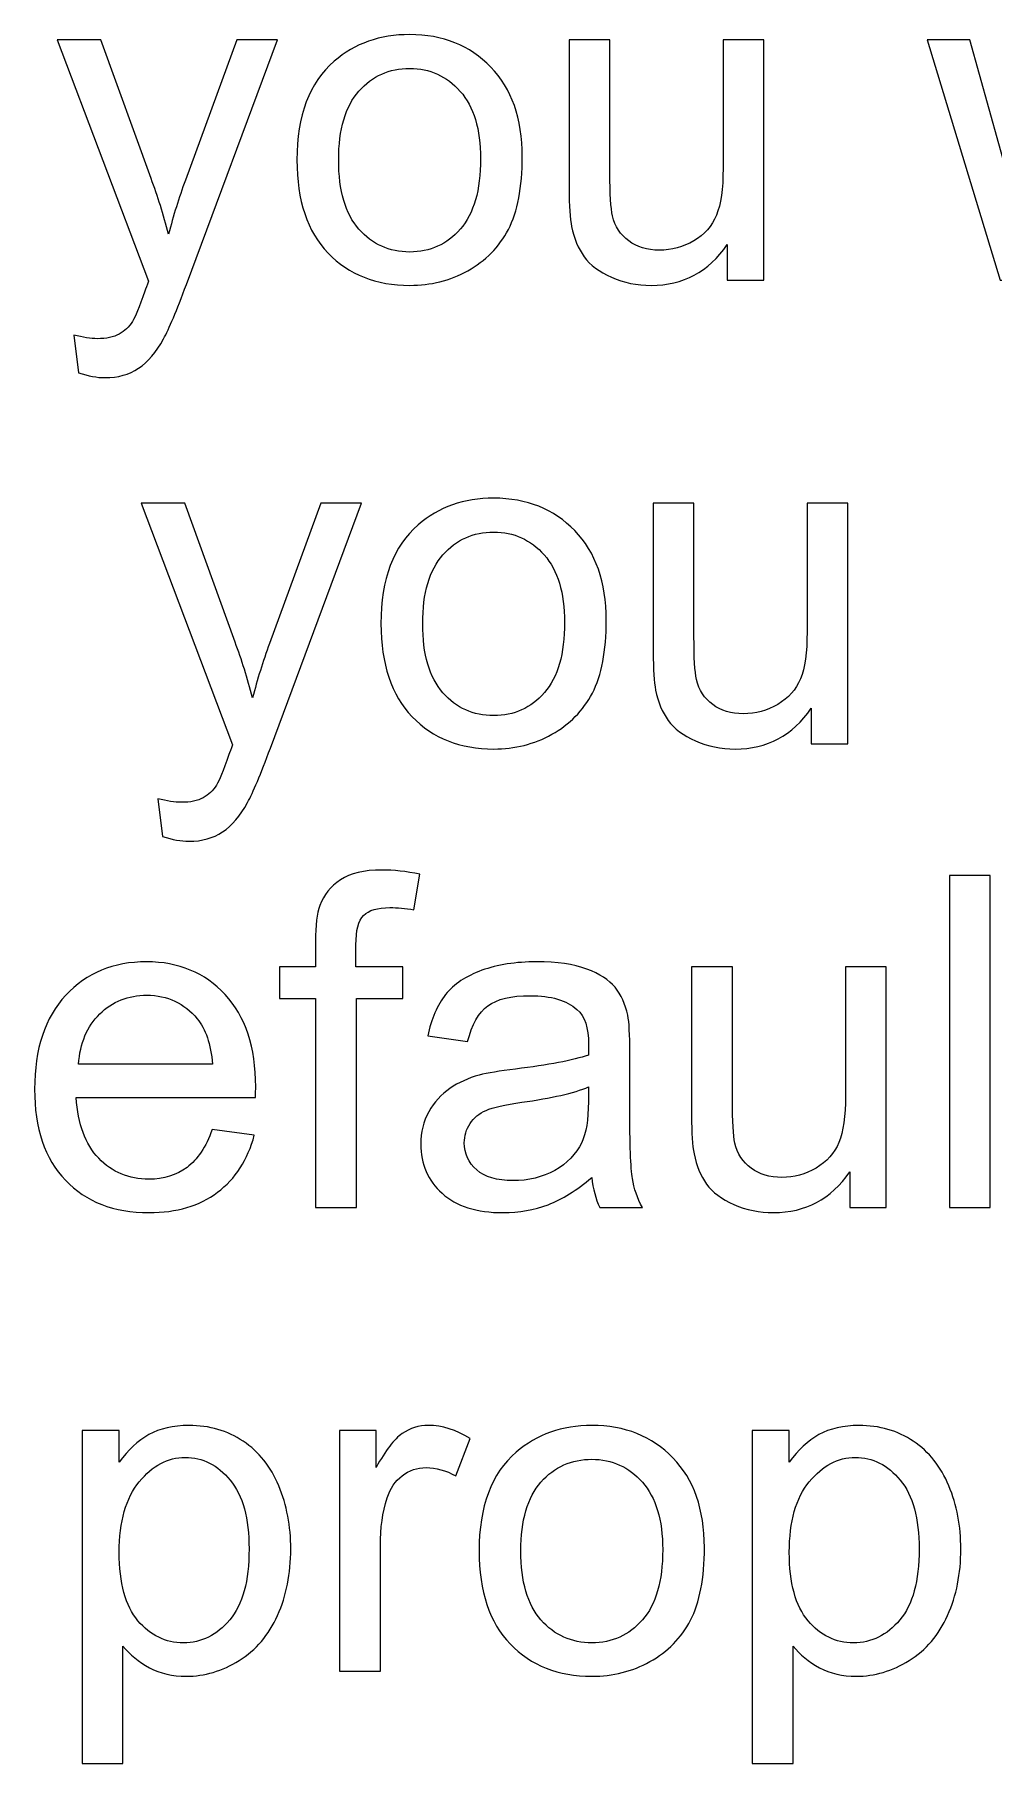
# Model space of a CAD drawing. Header units: centimetres. Extents: x -30.6 to 14.2, y -21.2 to 7.4.
# Drawn here: x -23.432 to -22.666, y 0.836 to 2.218 of the extents above; entities that cross this region are included whole.
import ezdxf

# ---------------------------------------------------------------- set-up
doc = ezdxf.new("R2010")
doc.units = ezdxf.units.CM
doc.header["$MEASUREMENT"] = 0
doc.layers.add('Layer 1', color=7, linetype='Continuous')

msp = doc.modelspace()

# ---------------------------------------------------------------- linework, layer by layer
at = {"layer": 'Layer 1'}
for points, knots in [([(-23.39669, 1.94737), (-23.39669, 1.94737), (-23.4004, 1.9775), (-23.4004, 1.9775), (-23.4004, 1.9775), (-23.39324, 1.97558), (-23.38706, 1.9746), (-23.38175, 1.9746), (-23.38175, 1.9746), (-23.37447, 1.9746), (-23.36867, 1.97583), (-23.36434, 1.97824), (-23.36434, 1.97824), (-23.35996, 1.98065), (-23.35638, 1.98404), (-23.3536, 1.98836), (-23.3536, 1.98836), (-23.35156, 1.99164), (-23.34823, 1.99972), (-23.34366, 2.01269), (-23.34366, 2.01269), (-23.34304, 2.01448), (-23.34212, 2.01713), (-23.34076, 2.02065), (-23.34076, 2.02065), (-23.34076, 2.02065), (-23.41373, 2.21352), (-23.41373, 2.21352), (-23.41373, 2.21352), (-23.41373, 2.21352), (-23.37891, 2.21352), (-23.37891, 2.21352), (-23.37891, 2.21352), (-23.37891, 2.21352), (-23.33878, 2.10252), (-23.33878, 2.10252), (-23.33878, 2.10252), (-23.33354, 2.0885), (-23.32891, 2.07368), (-23.32477, 2.05813), (-23.32477, 2.05813), (-23.321, 2.07276), (-23.31656, 2.0872), (-23.31137, 2.1014), (-23.31137, 2.1014), (-23.31137, 2.1014), (-23.27038, 2.21352), (-23.27038, 2.21352), (-23.27038, 2.21352), (-23.27038, 2.21352), (-23.23785, 2.21352), (-23.23785, 2.21352), (-23.23785, 2.21352), (-23.23785, 2.21352), (-23.31051, 2.01794), (-23.31051, 2.01794), (-23.31051, 2.01794), (-23.31835, 1.99688), (-23.32446, 1.98244), (-23.32885, 1.97447), (-23.32885, 1.97447), (-23.33465, 1.96379), (-23.34132, 1.95595), (-23.34879, 1.95095), (-23.34879, 1.95095), (-23.35632, 1.94595), (-23.36527, 1.94348), (-23.37564, 1.94348), (-23.37564, 1.94348), (-23.38194, 1.94348), (-23.38898, 1.94478), (-23.39669, 1.94737)], [0, 0, 0, 0, 0.0526316, 0.0526316, 0.0526316, 0.0526316, 0.1052632, 0.1052632, 0.1052632, 0.1052632, 0.1578947, 0.1578947, 0.1578947, 0.1578947, 0.2105263, 0.2105263, 0.2105263, 0.2105263, 0.2631579, 0.2631579, 0.2631579, 0.2631579, 0.3157895, 0.3157895, 0.3157895, 0.3157895, 0.3684211, 0.3684211, 0.3684211, 0.3684211, 0.4210526, 0.4210526, 0.4210526, 0.4210526, 0.4736842, 0.4736842, 0.4736842, 0.4736842, 0.5263158, 0.5263158, 0.5263158, 0.5263158, 0.5789474, 0.5789474, 0.5789474, 0.5789474, 0.6315789, 0.6315789, 0.6315789, 0.6315789, 0.6842105, 0.6842105, 0.6842105, 0.6842105, 0.7368421, 0.7368421, 0.7368421, 0.7368421, 0.7894737, 0.7894737, 0.7894737, 0.7894737, 0.8421053, 0.8421053, 0.8421053, 0.8421053, 0.8947368, 0.8947368, 0.8947368, 0.8947368, 1, 1, 1, 1]), ([(-23.22223, 2.11739), (-23.22223, 2.15289), (-23.21235, 2.17919), (-23.19253, 2.19629), (-23.19253, 2.19629), (-23.17605, 2.21049), (-23.15586, 2.21759), (-23.13209, 2.21759), (-23.13209, 2.21759), (-23.10573, 2.21759), (-23.08412, 2.20895), (-23.06733, 2.19166), (-23.06733, 2.19166), (-23.0506, 2.17444), (-23.0422, 2.15055), (-23.0422, 2.12011), (-23.0422, 2.12011), (-23.0422, 2.09542), (-23.04591, 2.07603), (-23.05331, 2.06189), (-23.05331, 2.06189), (-23.06072, 2.04776), (-23.07153, 2.03677), (-23.08573, 2.02893), (-23.08573, 2.02893), (-23.09986, 2.02108), (-23.11536, 2.0172), (-23.13209, 2.0172), (-23.13209, 2.0172), (-23.15901, 2.0172), (-23.18074, 2.02578), (-23.19735, 2.043), (-23.19735, 2.043), (-23.21395, 2.06023), (-23.22223, 2.08504), (-23.22223, 2.11739)], [0, 0, 0, 0, 0.1, 0.1, 0.1, 0.1, 0.2, 0.2, 0.2, 0.2, 0.3, 0.3, 0.3, 0.3, 0.4, 0.4, 0.4, 0.4, 0.5, 0.5, 0.5, 0.5, 0.6, 0.6, 0.6, 0.6, 0.7, 0.7, 0.7, 0.7, 0.8, 0.8, 0.8, 0.8, 1, 1, 1, 1]), ([(-22.87841, 2.02127), (-22.87841, 2.02127), (-22.87841, 2.04985), (-22.87841, 2.04985), (-22.87841, 2.04985), (-22.89335, 2.02806), (-22.9136, 2.0172), (-22.93922, 2.0172), (-22.93922, 2.0172), (-22.95052, 2.0172), (-22.96108, 2.01936), (-22.97089, 2.02368), (-22.97089, 2.02368), (-22.98071, 2.02806), (-22.98799, 2.03349), (-22.99275, 2.04004), (-22.99275, 2.04004), (-22.9975, 2.04664), (-23.00083, 2.05467), (-23.00275, 2.06418), (-23.00275, 2.06418), (-23.00404, 2.0706), (-23.00472, 2.08072), (-23.00472, 2.09455), (-23.00472, 2.09455), (-23.00472, 2.09455), (-23.00472, 2.21352), (-23.00472, 2.21352), (-23.00472, 2.21352), (-23.00472, 2.21352), (-22.97213, 2.21352), (-22.97213, 2.21352), (-22.97213, 2.21352), (-22.97213, 2.21352), (-22.97213, 2.10715), (-22.97213, 2.10715), (-22.97213, 2.10715), (-22.97213, 2.09017), (-22.97145, 2.07869), (-22.97015, 2.07282), (-22.97015, 2.07282), (-22.96811, 2.06424), (-22.96379, 2.05757), (-22.95712, 2.05269), (-22.95712, 2.05269), (-22.95052, 2.04782), (-22.94237, 2.04535), (-22.93261, 2.04535), (-22.93261, 2.04535), (-22.92286, 2.04535), (-22.91372, 2.04782), (-22.9052, 2.05282), (-22.9052, 2.05282), (-22.89668, 2.05782), (-22.89063, 2.06467), (-22.88705, 2.07325), (-22.88705, 2.07325), (-22.88353, 2.08183), (-22.88174, 2.09437), (-22.88174, 2.11073), (-22.88174, 2.11073), (-22.88174, 2.11073), (-22.88174, 2.21352), (-22.88174, 2.21352), (-22.88174, 2.21352), (-22.88174, 2.21352), (-22.84915, 2.21352), (-22.84915, 2.21352), (-22.84915, 2.21352), (-22.84915, 2.21352), (-22.84915, 2.02127), (-22.84915, 2.02127), (-22.84915, 2.02127), (-22.84915, 2.02127), (-22.87841, 2.02127), (-22.87841, 2.02127)], [0, 0, 0, 0, 0.05, 0.05, 0.05, 0.05, 0.1, 0.1, 0.1, 0.1, 0.15, 0.15, 0.15, 0.15, 0.2, 0.2, 0.2, 0.2, 0.25, 0.25, 0.25, 0.25, 0.3, 0.3, 0.3, 0.3, 0.35, 0.35, 0.35, 0.35, 0.4, 0.4, 0.4, 0.4, 0.45, 0.45, 0.45, 0.45, 0.5, 0.5, 0.5, 0.5, 0.55, 0.55, 0.55, 0.55, 0.6, 0.6, 0.6, 0.6, 0.65, 0.65, 0.65, 0.65, 0.7, 0.7, 0.7, 0.7, 0.75, 0.75, 0.75, 0.75, 0.8, 0.8, 0.8, 0.8, 0.85, 0.85, 0.85, 0.85, 0.9, 0.9, 0.9, 0.9, 1, 1, 1, 1]), ([(-22.66047, 2.02127), (-22.66047, 2.02127), (-22.71856, 2.21352), (-22.71856, 2.21352), (-22.71856, 2.21352), (-22.71856, 2.21352), (-22.68449, 2.21352), (-22.68449, 2.21352), (-22.68449, 2.21352), (-22.68449, 2.21352), (-22.6538, 2.10258), (-22.6538, 2.10258), (-22.6538, 2.10258), (-22.6538, 2.10258), (-22.64294, 2.06128), (-22.64294, 2.06128), (-22.64294, 2.06128), (-22.6425, 2.06331), (-22.63917, 2.07652), (-22.633, 2.10091), (-22.633, 2.10091), (-22.633, 2.10091), (-22.60256, 2.21352), (-22.60256, 2.21352), (-22.60256, 2.21352), (-22.60256, 2.21352), (-22.56916, 2.21352), (-22.56916, 2.21352), (-22.56916, 2.21352), (-22.56916, 2.21352), (-22.54021, 2.1019), (-22.54021, 2.1019), (-22.54021, 2.1019), (-22.54021, 2.1019), (-22.53076, 2.06529), (-22.53076, 2.06529), (-22.53076, 2.06529), (-22.53076, 2.06529), (-22.51971, 2.10239), (-22.51971, 2.10239), (-22.51971, 2.10239), (-22.51971, 2.10239), (-22.4865, 2.21352), (-22.4865, 2.21352), (-22.4865, 2.21352), (-22.4865, 2.21352), (-22.45482, 2.21352), (-22.45482, 2.21352), (-22.45482, 2.21352), (-22.45482, 2.21352), (-22.51514, 2.02127), (-22.51514, 2.02127), (-22.51514, 2.02127), (-22.51514, 2.02127), (-22.54885, 2.02127), (-22.54885, 2.02127), (-22.54885, 2.02127), (-22.54885, 2.02127), (-22.57935, 2.13629), (-22.57935, 2.13629), (-22.57935, 2.13629), (-22.57935, 2.13629), (-22.58706, 2.16919), (-22.58706, 2.16919), (-22.58706, 2.16919), (-22.58706, 2.16919), (-22.62596, 2.02127), (-22.62596, 2.02127), (-22.62596, 2.02127), (-22.62596, 2.02127), (-22.66047, 2.02127), (-22.66047, 2.02127)], [0, 0, 0, 0, 0.0526316, 0.0526316, 0.0526316, 0.0526316, 0.1052632, 0.1052632, 0.1052632, 0.1052632, 0.1578947, 0.1578947, 0.1578947, 0.1578947, 0.2105263, 0.2105263, 0.2105263, 0.2105263, 0.2631579, 0.2631579, 0.2631579, 0.2631579, 0.3157895, 0.3157895, 0.3157895, 0.3157895, 0.3684211, 0.3684211, 0.3684211, 0.3684211, 0.4210526, 0.4210526, 0.4210526, 0.4210526, 0.4736842, 0.4736842, 0.4736842, 0.4736842, 0.5263158, 0.5263158, 0.5263158, 0.5263158, 0.5789474, 0.5789474, 0.5789474, 0.5789474, 0.6315789, 0.6315789, 0.6315789, 0.6315789, 0.6842105, 0.6842105, 0.6842105, 0.6842105, 0.7368421, 0.7368421, 0.7368421, 0.7368421, 0.7894737, 0.7894737, 0.7894737, 0.7894737, 0.8421053, 0.8421053, 0.8421053, 0.8421053, 0.8947368, 0.8947368, 0.8947368, 0.8947368, 1, 1, 1, 1]), ([(-23.18889, 2.11733), (-23.18889, 2.09276), (-23.18352, 2.07436), (-23.17278, 2.0622), (-23.17278, 2.0622), (-23.16197, 2.04998), (-23.14845, 2.04387), (-23.13209, 2.04387), (-23.13209, 2.04387), (-23.11592, 2.04387), (-23.10246, 2.04998), (-23.09165, 2.06226), (-23.09165, 2.06226), (-23.08091, 2.07455), (-23.07554, 2.09325), (-23.07554, 2.11838), (-23.07554, 2.11838), (-23.07554, 2.14209), (-23.08097, 2.16005), (-23.09178, 2.17222), (-23.09178, 2.17222), (-23.10258, 2.18444), (-23.11604, 2.19055), (-23.13209, 2.19055), (-23.13209, 2.19055), (-23.14845, 2.19055), (-23.16197, 2.1845), (-23.17278, 2.17234), (-23.17278, 2.17234), (-23.18352, 2.16018), (-23.18889, 2.14184), (-23.18889, 2.11733)], [0, 0, 0, 0, 0.1111111, 0.1111111, 0.1111111, 0.1111111, 0.2222222, 0.2222222, 0.2222222, 0.2222222, 0.3333333, 0.3333333, 0.3333333, 0.3333333, 0.4444444, 0.4444444, 0.4444444, 0.4444444, 0.5555556, 0.5555556, 0.5555556, 0.5555556, 0.6666667, 0.6666667, 0.6666667, 0.6666667, 0.7777778, 0.7777778, 0.7777778, 0.7777778, 1, 1, 1, 1]), ([(-23.32956, 1.57695), (-23.32956, 1.57695), (-23.33327, 1.60708), (-23.33327, 1.60708), (-23.33327, 1.60708), (-23.32611, 1.60516), (-23.31993, 1.60418), (-23.31462, 1.60418), (-23.31462, 1.60418), (-23.30734, 1.60418), (-23.30154, 1.60541), (-23.29721, 1.60782), (-23.29721, 1.60782), (-23.29283, 1.61023), (-23.28925, 1.61362), (-23.28647, 1.61794), (-23.28647, 1.61794), (-23.28443, 1.62122), (-23.2811, 1.6293), (-23.27653, 1.64227), (-23.27653, 1.64227), (-23.27591, 1.64406), (-23.27499, 1.64671), (-23.27363, 1.65023), (-23.27363, 1.65023), (-23.27363, 1.65023), (-23.3466, 1.8431), (-23.3466, 1.8431), (-23.3466, 1.8431), (-23.3466, 1.8431), (-23.31178, 1.8431), (-23.31178, 1.8431), (-23.31178, 1.8431), (-23.31178, 1.8431), (-23.27165, 1.7321), (-23.27165, 1.7321), (-23.27165, 1.7321), (-23.26641, 1.71808), (-23.26178, 1.70326), (-23.25764, 1.68771), (-23.25764, 1.68771), (-23.25387, 1.70234), (-23.24943, 1.71678), (-23.24424, 1.73098), (-23.24424, 1.73098), (-23.24424, 1.73098), (-23.20325, 1.8431), (-23.20325, 1.8431), (-23.20325, 1.8431), (-23.20325, 1.8431), (-23.17072, 1.8431), (-23.17072, 1.8431), (-23.17072, 1.8431), (-23.17072, 1.8431), (-23.24338, 1.64752), (-23.24338, 1.64752), (-23.24338, 1.64752), (-23.25122, 1.62646), (-23.25733, 1.61202), (-23.26172, 1.60405), (-23.26172, 1.60405), (-23.26752, 1.59337), (-23.27419, 1.58553), (-23.28166, 1.58053), (-23.28166, 1.58053), (-23.28919, 1.57553), (-23.29814, 1.57306), (-23.30851, 1.57306), (-23.30851, 1.57306), (-23.31481, 1.57306), (-23.32185, 1.57436), (-23.32956, 1.57695)], [0, 0, 0, 0, 0.0526316, 0.0526316, 0.0526316, 0.0526316, 0.1052632, 0.1052632, 0.1052632, 0.1052632, 0.1578947, 0.1578947, 0.1578947, 0.1578947, 0.2105263, 0.2105263, 0.2105263, 0.2105263, 0.2631579, 0.2631579, 0.2631579, 0.2631579, 0.3157895, 0.3157895, 0.3157895, 0.3157895, 0.3684211, 0.3684211, 0.3684211, 0.3684211, 0.4210526, 0.4210526, 0.4210526, 0.4210526, 0.4736842, 0.4736842, 0.4736842, 0.4736842, 0.5263158, 0.5263158, 0.5263158, 0.5263158, 0.5789474, 0.5789474, 0.5789474, 0.5789474, 0.6315789, 0.6315789, 0.6315789, 0.6315789, 0.6842105, 0.6842105, 0.6842105, 0.6842105, 0.7368421, 0.7368421, 0.7368421, 0.7368421, 0.7894737, 0.7894737, 0.7894737, 0.7894737, 0.8421053, 0.8421053, 0.8421053, 0.8421053, 0.8947368, 0.8947368, 0.8947368, 0.8947368, 1, 1, 1, 1]), ([(-23.1551, 1.74697), (-23.1551, 1.78247), (-23.14522, 1.80877), (-23.1254, 1.82587), (-23.1254, 1.82587), (-23.10892, 1.84007), (-23.08873, 1.84717), (-23.06496, 1.84717), (-23.06496, 1.84717), (-23.0386, 1.84717), (-23.01699, 1.83853), (-23.0002, 1.82124), (-23.0002, 1.82124), (-22.98347, 1.80402), (-22.97507, 1.78013), (-22.97507, 1.74969), (-22.97507, 1.74969), (-22.97507, 1.725), (-22.97878, 1.70561), (-22.98618, 1.69147), (-22.98618, 1.69147), (-22.99359, 1.67734), (-23.0044, 1.66635), (-23.0186, 1.65851), (-23.0186, 1.65851), (-23.03273, 1.65066), (-23.04823, 1.64678), (-23.06496, 1.64678), (-23.06496, 1.64678), (-23.09188, 1.64678), (-23.11361, 1.65536), (-23.13022, 1.67258), (-23.13022, 1.67258), (-23.14682, 1.68981), (-23.1551, 1.71462), (-23.1551, 1.74697)], [0, 0, 0, 0, 0.1, 0.1, 0.1, 0.1, 0.2, 0.2, 0.2, 0.2, 0.3, 0.3, 0.3, 0.3, 0.4, 0.4, 0.4, 0.4, 0.5, 0.5, 0.5, 0.5, 0.6, 0.6, 0.6, 0.6, 0.7, 0.7, 0.7, 0.7, 0.8, 0.8, 0.8, 0.8, 1, 1, 1, 1]), ([(-22.81128, 1.65085), (-22.81128, 1.65085), (-22.81128, 1.67943), (-22.81128, 1.67943), (-22.81128, 1.67943), (-22.82622, 1.65764), (-22.84647, 1.64678), (-22.87209, 1.64678), (-22.87209, 1.64678), (-22.88339, 1.64678), (-22.89395, 1.64894), (-22.90376, 1.65326), (-22.90376, 1.65326), (-22.91358, 1.65764), (-22.92086, 1.66307), (-22.92562, 1.66962), (-22.92562, 1.66962), (-22.93037, 1.67622), (-22.9337, 1.68425), (-22.93562, 1.69376), (-22.93562, 1.69376), (-22.93691, 1.70018), (-22.93759, 1.7103), (-22.93759, 1.72413), (-22.93759, 1.72413), (-22.93759, 1.72413), (-22.93759, 1.8431), (-22.93759, 1.8431), (-22.93759, 1.8431), (-22.93759, 1.8431), (-22.905, 1.8431), (-22.905, 1.8431), (-22.905, 1.8431), (-22.905, 1.8431), (-22.905, 1.73673), (-22.905, 1.73673), (-22.905, 1.73673), (-22.905, 1.71975), (-22.90432, 1.70827), (-22.90302, 1.7024), (-22.90302, 1.7024), (-22.90098, 1.69382), (-22.89666, 1.68715), (-22.88999, 1.68227), (-22.88999, 1.68227), (-22.88339, 1.6774), (-22.87524, 1.67493), (-22.86548, 1.67493), (-22.86548, 1.67493), (-22.85573, 1.67493), (-22.84659, 1.6774), (-22.83807, 1.6824), (-22.83807, 1.6824), (-22.82955, 1.6874), (-22.8235, 1.69425), (-22.81992, 1.70283), (-22.81992, 1.70283), (-22.8164, 1.71141), (-22.81461, 1.72395), (-22.81461, 1.74031), (-22.81461, 1.74031), (-22.81461, 1.74031), (-22.81461, 1.8431), (-22.81461, 1.8431), (-22.81461, 1.8431), (-22.81461, 1.8431), (-22.78202, 1.8431), (-22.78202, 1.8431), (-22.78202, 1.8431), (-22.78202, 1.8431), (-22.78202, 1.65085), (-22.78202, 1.65085), (-22.78202, 1.65085), (-22.78202, 1.65085), (-22.81128, 1.65085), (-22.81128, 1.65085)], [0, 0, 0, 0, 0.05, 0.05, 0.05, 0.05, 0.1, 0.1, 0.1, 0.1, 0.15, 0.15, 0.15, 0.15, 0.2, 0.2, 0.2, 0.2, 0.25, 0.25, 0.25, 0.25, 0.3, 0.3, 0.3, 0.3, 0.35, 0.35, 0.35, 0.35, 0.4, 0.4, 0.4, 0.4, 0.45, 0.45, 0.45, 0.45, 0.5, 0.5, 0.5, 0.5, 0.55, 0.55, 0.55, 0.55, 0.6, 0.6, 0.6, 0.6, 0.65, 0.65, 0.65, 0.65, 0.7, 0.7, 0.7, 0.7, 0.75, 0.75, 0.75, 0.75, 0.8, 0.8, 0.8, 0.8, 0.85, 0.85, 0.85, 0.85, 0.9, 0.9, 0.9, 0.9, 1, 1, 1, 1]), ([(-23.12176, 1.74691), (-23.12176, 1.72234), (-23.11639, 1.70394), (-23.10565, 1.69178), (-23.10565, 1.69178), (-23.09484, 1.67956), (-23.08132, 1.67345), (-23.06496, 1.67345), (-23.06496, 1.67345), (-23.04879, 1.67345), (-23.03533, 1.67956), (-23.02452, 1.69184), (-23.02452, 1.69184), (-23.01378, 1.70413), (-23.00841, 1.72283), (-23.00841, 1.74796), (-23.00841, 1.74796), (-23.00841, 1.77167), (-23.01384, 1.78963), (-23.02465, 1.8018), (-23.02465, 1.8018), (-23.03545, 1.81402), (-23.04891, 1.82013), (-23.06496, 1.82013), (-23.06496, 1.82013), (-23.08132, 1.82013), (-23.09484, 1.81408), (-23.10565, 1.80192), (-23.10565, 1.80192), (-23.11639, 1.78976), (-23.12176, 1.77142), (-23.12176, 1.74691)], [0, 0, 0, 0, 0.1111111, 0.1111111, 0.1111111, 0.1111111, 0.2222222, 0.2222222, 0.2222222, 0.2222222, 0.3333333, 0.3333333, 0.3333333, 0.3333333, 0.4444444, 0.4444444, 0.4444444, 0.4444444, 0.5555556, 0.5555556, 0.5555556, 0.5555556, 0.6666667, 0.6666667, 0.6666667, 0.6666667, 0.7777778, 0.7777778, 0.7777778, 0.7777778, 1, 1, 1, 1]), ([(-23.20733, 1.28043), (-23.20733, 1.28043), (-23.20733, 1.44749), (-23.20733, 1.44749), (-23.20733, 1.44749), (-23.20733, 1.44749), (-23.23623, 1.44749), (-23.23623, 1.44749), (-23.23623, 1.44749), (-23.23623, 1.44749), (-23.23623, 1.47268), (-23.23623, 1.47268), (-23.23623, 1.47268), (-23.23623, 1.47268), (-23.20733, 1.47268), (-23.20733, 1.47268), (-23.20733, 1.47268), (-23.20733, 1.47268), (-23.20733, 1.49305), (-23.20733, 1.49305), (-23.20733, 1.49305), (-23.20733, 1.50595), (-23.20622, 1.51552), (-23.20394, 1.52176), (-23.20394, 1.52176), (-23.20079, 1.53015), (-23.19536, 1.53701), (-23.18745, 1.54226), (-23.18745, 1.54226), (-23.17961, 1.5475), (-23.16856, 1.5501), (-23.15436, 1.5501), (-23.15436, 1.5501), (-23.14516, 1.5501), (-23.13504, 1.54898), (-23.12393, 1.54682), (-23.12393, 1.54682), (-23.12393, 1.54682), (-23.1288, 1.5183), (-23.1288, 1.5183), (-23.1288, 1.5183), (-23.1356, 1.51947), (-23.14195, 1.52009), (-23.148, 1.52009), (-23.148, 1.52009), (-23.15788, 1.52009), (-23.16486, 1.51799), (-23.16899, 1.51379), (-23.16899, 1.51379), (-23.17307, 1.5096), (-23.17511, 1.50176), (-23.17511, 1.49027), (-23.17511, 1.49027), (-23.17511, 1.49027), (-23.17511, 1.47268), (-23.17511, 1.47268), (-23.17511, 1.47268), (-23.17511, 1.47268), (-23.13769, 1.47268), (-23.13769, 1.47268), (-23.13769, 1.47268), (-23.13769, 1.47268), (-23.13769, 1.44749), (-23.13769, 1.44749), (-23.13769, 1.44749), (-23.13769, 1.44749), (-23.17474, 1.44749), (-23.17474, 1.44749), (-23.17474, 1.44749), (-23.17474, 1.44749), (-23.17474, 1.28043), (-23.17474, 1.28043), (-23.17474, 1.28043), (-23.17474, 1.28043), (-23.20733, 1.28043), (-23.20733, 1.28043)], [0, 0, 0, 0, 0.05, 0.05, 0.05, 0.05, 0.1, 0.1, 0.1, 0.1, 0.15, 0.15, 0.15, 0.15, 0.2, 0.2, 0.2, 0.2, 0.25, 0.25, 0.25, 0.25, 0.3, 0.3, 0.3, 0.3, 0.35, 0.35, 0.35, 0.35, 0.4, 0.4, 0.4, 0.4, 0.45, 0.45, 0.45, 0.45, 0.5, 0.5, 0.5, 0.5, 0.55, 0.55, 0.55, 0.55, 0.6, 0.6, 0.6, 0.6, 0.65, 0.65, 0.65, 0.65, 0.7, 0.7, 0.7, 0.7, 0.75, 0.75, 0.75, 0.75, 0.8, 0.8, 0.8, 0.8, 0.85, 0.85, 0.85, 0.85, 0.9, 0.9, 0.9, 0.9, 1, 1, 1, 1]), ([(-22.70089, 1.28043), (-22.70089, 1.28043), (-22.70089, 1.54565), (-22.70089, 1.54565), (-22.70089, 1.54565), (-22.70089, 1.54565), (-22.6683, 1.54565), (-22.6683, 1.54565), (-22.6683, 1.54565), (-22.6683, 1.54565), (-22.6683, 1.28043), (-22.6683, 1.28043), (-22.6683, 1.28043), (-22.6683, 1.28043), (-22.70089, 1.28043), (-22.70089, 1.28043)], [0, 0, 0, 0, 0.2, 0.2, 0.2, 0.2, 0.4, 0.4, 0.4, 0.4, 0.6, 0.6, 0.6, 0.6, 1, 1, 1, 1]), ([(-23.29, 1.34266), (-23.29, 1.34266), (-23.2563, 1.33822), (-23.2563, 1.33822), (-23.2563, 1.33822), (-23.26154, 1.31864), (-23.27136, 1.3034), (-23.28568, 1.29259), (-23.28568, 1.29259), (-23.3, 1.28179), (-23.31828, 1.27636), (-23.34057, 1.27636), (-23.34057, 1.27636), (-23.36859, 1.27636), (-23.39082, 1.285), (-23.40724, 1.30228), (-23.40724, 1.30228), (-23.42366, 1.31951), (-23.43187, 1.34377), (-23.43187, 1.37495), (-23.43187, 1.37495), (-23.43187, 1.40718), (-23.4236, 1.43224), (-23.40699, 1.45002), (-23.40699, 1.45002), (-23.39039, 1.46786), (-23.36884, 1.47675), (-23.34236, 1.47675), (-23.34236, 1.47675), (-23.31674, 1.47675), (-23.29581, 1.46805), (-23.27957, 1.45058), (-23.27957, 1.45058), (-23.26333, 1.4331), (-23.25518, 1.40853), (-23.25518, 1.37686), (-23.25518, 1.37686), (-23.25518, 1.37495), (-23.25525, 1.37205), (-23.25537, 1.36822), (-23.25537, 1.36822), (-23.25537, 1.36822), (-23.39854, 1.36822), (-23.39854, 1.36822), (-23.39854, 1.36822), (-23.3973, 1.34717), (-23.39138, 1.33099), (-23.38063, 1.31982), (-23.38063, 1.31982), (-23.36995, 1.30864), (-23.35656, 1.30303), (-23.34057, 1.30303), (-23.34057, 1.30303), (-23.32865, 1.30303), (-23.31846, 1.30617), (-23.31007, 1.31247), (-23.31007, 1.31247), (-23.30161, 1.31877), (-23.29494, 1.32883), (-23.29, 1.34266)], [0, 0, 0, 0, 0.0625, 0.0625, 0.0625, 0.0625, 0.125, 0.125, 0.125, 0.125, 0.1875, 0.1875, 0.1875, 0.1875, 0.25, 0.25, 0.25, 0.25, 0.3125, 0.3125, 0.3125, 0.3125, 0.375, 0.375, 0.375, 0.375, 0.4375, 0.4375, 0.4375, 0.4375, 0.5, 0.5, 0.5, 0.5, 0.5625, 0.5625, 0.5625, 0.5625, 0.625, 0.625, 0.625, 0.625, 0.6875, 0.6875, 0.6875, 0.6875, 0.75, 0.75, 0.75, 0.75, 0.8125, 0.8125, 0.8125, 0.8125, 0.875, 0.875, 0.875, 0.875, 1, 1, 1, 1]), ([(-22.98662, 1.30451), (-22.99872, 1.2942), (-23.01039, 1.28697), (-23.02156, 1.28271), (-23.02156, 1.28271), (-23.03274, 1.27845), (-23.04471, 1.27636), (-23.05756, 1.27636), (-23.05756, 1.27636), (-23.07867, 1.27636), (-23.09491, 1.28148), (-23.10627, 1.29179), (-23.10627, 1.29179), (-23.11763, 1.30204), (-23.1233, 1.31519), (-23.1233, 1.33118), (-23.1233, 1.33118), (-23.1233, 1.34056), (-23.12114, 1.34914), (-23.11688, 1.35692), (-23.11688, 1.35692), (-23.11256, 1.3647), (-23.10694, 1.37087), (-23.10003, 1.37557), (-23.10003, 1.37557), (-23.09305, 1.38026), (-23.08528, 1.38384), (-23.07657, 1.38625), (-23.07657, 1.38625), (-23.07015, 1.38791), (-23.06046, 1.38952), (-23.04755, 1.39112), (-23.04755, 1.39112), (-23.02125, 1.39421), (-23.00181, 1.39798), (-22.9894, 1.4023), (-22.9894, 1.4023), (-22.98927, 1.40674), (-22.98921, 1.40958), (-22.98921, 1.41076), (-22.98921, 1.41076), (-22.98921, 1.42397), (-22.9923, 1.43329), (-22.99847, 1.43872), (-22.99847, 1.43872), (-23.00681, 1.44607), (-23.01922, 1.44971), (-23.03564, 1.44971), (-23.03564, 1.44971), (-23.05101, 1.44971), (-23.06237, 1.447), (-23.06966, 1.44162), (-23.06966, 1.44162), (-23.077, 1.43625), (-23.08237, 1.42675), (-23.08589, 1.41304), (-23.08589, 1.41304), (-23.08589, 1.41304), (-23.11775, 1.41749), (-23.11775, 1.41749), (-23.11775, 1.41749), (-23.11485, 1.43113), (-23.11009, 1.44218), (-23.10343, 1.45058), (-23.10343, 1.45058), (-23.09676, 1.45897), (-23.08713, 1.46539), (-23.07453, 1.46996), (-23.07453, 1.46996), (-23.062, 1.47447), (-23.04737, 1.47675), (-23.03082, 1.47675), (-23.03082, 1.47675), (-23.0144, 1.47675), (-23.001, 1.47484), (-22.99069, 1.47095), (-22.99069, 1.47095), (-22.98045, 1.46706), (-22.97285, 1.46224), (-22.96804, 1.45638), (-22.96804, 1.45638), (-22.96322, 1.45051), (-22.95983, 1.44311), (-22.95785, 1.43415), (-22.95785, 1.43415), (-22.9568, 1.4286), (-22.95625, 1.4186), (-22.95625, 1.40421), (-22.95625, 1.40421), (-22.95625, 1.40421), (-22.95625, 1.361), (-22.95625, 1.361), (-22.95625, 1.361), (-22.95625, 1.33081), (-22.95557, 1.31173), (-22.95421, 1.30364), (-22.95421, 1.30364), (-22.95291, 1.29556), (-22.9502, 1.28784), (-22.94624, 1.28043), (-22.94624, 1.28043), (-22.94624, 1.28043), (-22.98032, 1.28043), (-22.98032, 1.28043), (-22.98032, 1.28043), (-22.98359, 1.28728), (-22.98569, 1.29531), (-22.98662, 1.30451)], [0, 0, 0, 0, 0.0357143, 0.0357143, 0.0357143, 0.0357143, 0.0714286, 0.0714286, 0.0714286, 0.0714286, 0.1071429, 0.1071429, 0.1071429, 0.1071429, 0.1428571, 0.1428571, 0.1428571, 0.1428571, 0.1785714, 0.1785714, 0.1785714, 0.1785714, 0.2142857, 0.2142857, 0.2142857, 0.2142857, 0.25, 0.25, 0.25, 0.25, 0.2857143, 0.2857143, 0.2857143, 0.2857143, 0.3214286, 0.3214286, 0.3214286, 0.3214286, 0.3571429, 0.3571429, 0.3571429, 0.3571429, 0.3928571, 0.3928571, 0.3928571, 0.3928571, 0.4285714, 0.4285714, 0.4285714, 0.4285714, 0.4642857, 0.4642857, 0.4642857, 0.4642857, 0.5, 0.5, 0.5, 0.5, 0.5357143, 0.5357143, 0.5357143, 0.5357143, 0.5714286, 0.5714286, 0.5714286, 0.5714286, 0.6071429, 0.6071429, 0.6071429, 0.6071429, 0.6428571, 0.6428571, 0.6428571, 0.6428571, 0.6785714, 0.6785714, 0.6785714, 0.6785714, 0.7142857, 0.7142857, 0.7142857, 0.7142857, 0.75, 0.75, 0.75, 0.75, 0.7857143, 0.7857143, 0.7857143, 0.7857143, 0.8214286, 0.8214286, 0.8214286, 0.8214286, 0.8571429, 0.8571429, 0.8571429, 0.8571429, 0.8928571, 0.8928571, 0.8928571, 0.8928571, 0.9285714, 0.9285714, 0.9285714, 0.9285714, 1, 1, 1, 1]), ([(-22.7806, 1.28043), (-22.7806, 1.28043), (-22.7806, 1.30901), (-22.7806, 1.30901), (-22.7806, 1.30901), (-22.79554, 1.28722), (-22.81579, 1.27636), (-22.84141, 1.27636), (-22.84141, 1.27636), (-22.85271, 1.27636), (-22.86327, 1.27852), (-22.87308, 1.28284), (-22.87308, 1.28284), (-22.8829, 1.28722), (-22.89018, 1.29265), (-22.89494, 1.2992), (-22.89494, 1.2992), (-22.89969, 1.3058), (-22.90302, 1.31383), (-22.90494, 1.32334), (-22.90494, 1.32334), (-22.90623, 1.32976), (-22.90691, 1.33988), (-22.90691, 1.35371), (-22.90691, 1.35371), (-22.90691, 1.35371), (-22.90691, 1.47268), (-22.90691, 1.47268), (-22.90691, 1.47268), (-22.90691, 1.47268), (-22.87432, 1.47268), (-22.87432, 1.47268), (-22.87432, 1.47268), (-22.87432, 1.47268), (-22.87432, 1.36631), (-22.87432, 1.36631), (-22.87432, 1.36631), (-22.87432, 1.34933), (-22.87364, 1.33785), (-22.87234, 1.33198), (-22.87234, 1.33198), (-22.8703, 1.3234), (-22.86598, 1.31673), (-22.85931, 1.31185), (-22.85931, 1.31185), (-22.85271, 1.30698), (-22.84456, 1.30451), (-22.8348, 1.30451), (-22.8348, 1.30451), (-22.82505, 1.30451), (-22.81591, 1.30698), (-22.80739, 1.31198), (-22.80739, 1.31198), (-22.79887, 1.31698), (-22.79282, 1.32383), (-22.78924, 1.33241), (-22.78924, 1.33241), (-22.78572, 1.34099), (-22.78393, 1.35353), (-22.78393, 1.36989), (-22.78393, 1.36989), (-22.78393, 1.36989), (-22.78393, 1.47268), (-22.78393, 1.47268), (-22.78393, 1.47268), (-22.78393, 1.47268), (-22.75134, 1.47268), (-22.75134, 1.47268), (-22.75134, 1.47268), (-22.75134, 1.47268), (-22.75134, 1.28043), (-22.75134, 1.28043), (-22.75134, 1.28043), (-22.75134, 1.28043), (-22.7806, 1.28043), (-22.7806, 1.28043)], [0, 0, 0, 0, 0.05, 0.05, 0.05, 0.05, 0.1, 0.1, 0.1, 0.1, 0.15, 0.15, 0.15, 0.15, 0.2, 0.2, 0.2, 0.2, 0.25, 0.25, 0.25, 0.25, 0.3, 0.3, 0.3, 0.3, 0.35, 0.35, 0.35, 0.35, 0.4, 0.4, 0.4, 0.4, 0.45, 0.45, 0.45, 0.45, 0.5, 0.5, 0.5, 0.5, 0.55, 0.55, 0.55, 0.55, 0.6, 0.6, 0.6, 0.6, 0.65, 0.65, 0.65, 0.65, 0.7, 0.7, 0.7, 0.7, 0.75, 0.75, 0.75, 0.75, 0.8, 0.8, 0.8, 0.8, 0.85, 0.85, 0.85, 0.85, 0.9, 0.9, 0.9, 0.9, 1, 1, 1, 1]), ([(-23.39668, 1.39489), (-23.39668, 1.39489), (-23.28963, 1.39489), (-23.28963, 1.39489), (-23.28963, 1.39489), (-23.29105, 1.41106), (-23.29519, 1.42317), (-23.30192, 1.43125), (-23.30192, 1.43125), (-23.31223, 1.44379), (-23.32569, 1.45008), (-23.34217, 1.45008), (-23.34217, 1.45008), (-23.35711, 1.45008), (-23.36964, 1.44508), (-23.37983, 1.43508), (-23.37983, 1.43508), (-23.38996, 1.42508), (-23.39557, 1.41168), (-23.39668, 1.39489)], [0, 0, 0, 0, 0.1666667, 0.1666667, 0.1666667, 0.1666667, 0.3333333, 0.3333333, 0.3333333, 0.3333333, 0.5, 0.5, 0.5, 0.5, 0.6666667, 0.6666667, 0.6666667, 0.6666667, 1, 1, 1, 1]), ([(-22.98921, 1.37674), (-23.00107, 1.37192), (-23.01885, 1.36785), (-23.04255, 1.36452), (-23.04255, 1.36452), (-23.05601, 1.3626), (-23.06552, 1.36044), (-23.07108, 1.35803), (-23.07108, 1.35803), (-23.07663, 1.35563), (-23.08089, 1.35211), (-23.08392, 1.34754), (-23.08392, 1.34754), (-23.08694, 1.34291), (-23.08849, 1.33778), (-23.08849, 1.3321), (-23.08849, 1.3321), (-23.08849, 1.32352), (-23.08521, 1.3163), (-23.07861, 1.31056), (-23.07861, 1.31056), (-23.072, 1.30482), (-23.06237, 1.30191), (-23.04971, 1.30191), (-23.04971, 1.30191), (-23.03718, 1.30191), (-23.02601, 1.30463), (-23.01619, 1.31013), (-23.01619, 1.31013), (-23.00644, 1.31556), (-22.99921, 1.32303), (-22.99465, 1.33247), (-22.99465, 1.33247), (-22.99113, 1.33982), (-22.9894, 1.35062), (-22.9894, 1.36489), (-22.9894, 1.36489), (-22.9894, 1.36489), (-22.98921, 1.37674), (-22.98921, 1.37674)], [0, 0, 0, 0, 0.0909091, 0.0909091, 0.0909091, 0.0909091, 0.1818182, 0.1818182, 0.1818182, 0.1818182, 0.2727273, 0.2727273, 0.2727273, 0.2727273, 0.3636364, 0.3636364, 0.3636364, 0.3636364, 0.4545455, 0.4545455, 0.4545455, 0.4545455, 0.5454545, 0.5454545, 0.5454545, 0.5454545, 0.6363636, 0.6363636, 0.6363636, 0.6363636, 0.7272727, 0.7272727, 0.7272727, 0.7272727, 0.8181818, 0.8181818, 0.8181818, 0.8181818, 1, 1, 1, 1]), ([(-23.39384, 0.8363), (-23.39384, 0.8363), (-23.39384, 1.10226), (-23.39384, 1.10226), (-23.39384, 1.10226), (-23.39384, 1.10226), (-23.36421, 1.10226), (-23.36421, 1.10226), (-23.36421, 1.10226), (-23.36421, 1.10226), (-23.36421, 1.07701), (-23.36421, 1.07701), (-23.36421, 1.07701), (-23.35723, 1.08676), (-23.34933, 1.09411), (-23.3405, 1.09899), (-23.3405, 1.09899), (-23.33174, 1.10386), (-23.32105, 1.10633), (-23.30852, 1.10633), (-23.30852, 1.10633), (-23.2921, 1.10633), (-23.27765, 1.10213), (-23.26512, 1.09368), (-23.26512, 1.09368), (-23.25259, 1.08528), (-23.24314, 1.07337), (-23.23672, 1.05805), (-23.23672, 1.05805), (-23.23036, 1.04268), (-23.22715, 1.02589), (-23.22715, 1.00755), (-23.22715, 1.00755), (-23.22715, 0.98798), (-23.23067, 0.97033), (-23.23771, 0.95458), (-23.23771, 0.95458), (-23.24475, 0.9389), (-23.255, 0.92686), (-23.26846, 0.91847), (-23.26846, 0.91847), (-23.28185, 0.91013), (-23.29599, 0.90594), (-23.31081, 0.90594), (-23.31081, 0.90594), (-23.32167, 0.90594), (-23.33143, 0.90822), (-23.34001, 0.91279), (-23.34001, 0.91279), (-23.34865, 0.91736), (-23.35569, 0.9231), (-23.36125, 0.93007), (-23.36125, 0.93007), (-23.36125, 0.93007), (-23.36125, 0.8363), (-23.36125, 0.8363), (-23.36125, 0.8363), (-23.36125, 0.8363), (-23.39384, 0.8363), (-23.39384, 0.8363)], [0, 0, 0, 0, 0.0625, 0.0625, 0.0625, 0.0625, 0.125, 0.125, 0.125, 0.125, 0.1875, 0.1875, 0.1875, 0.1875, 0.25, 0.25, 0.25, 0.25, 0.3125, 0.3125, 0.3125, 0.3125, 0.375, 0.375, 0.375, 0.375, 0.4375, 0.4375, 0.4375, 0.4375, 0.5, 0.5, 0.5, 0.5, 0.5625, 0.5625, 0.5625, 0.5625, 0.625, 0.625, 0.625, 0.625, 0.6875, 0.6875, 0.6875, 0.6875, 0.75, 0.75, 0.75, 0.75, 0.8125, 0.8125, 0.8125, 0.8125, 0.875, 0.875, 0.875, 0.875, 1, 1, 1, 1]), ([(-23.18819, 0.91001), (-23.18819, 0.91001), (-23.18819, 1.10226), (-23.18819, 1.10226), (-23.18819, 1.10226), (-23.18819, 1.10226), (-23.15893, 1.10226), (-23.15893, 1.10226), (-23.15893, 1.10226), (-23.15893, 1.10226), (-23.15893, 1.07281), (-23.15893, 1.07281), (-23.15893, 1.07281), (-23.15146, 1.08645), (-23.14454, 1.09547), (-23.13819, 1.09979), (-23.13819, 1.09979), (-23.13183, 1.10417), (-23.12485, 1.10633), (-23.11726, 1.10633), (-23.11726, 1.10633), (-23.10627, 1.10633), (-23.09509, 1.10288), (-23.08373, 1.09602), (-23.08373, 1.09602), (-23.08373, 1.09602), (-23.09534, 1.06596), (-23.09534, 1.06596), (-23.09534, 1.06596), (-23.10324, 1.0704), (-23.11115, 1.07262), (-23.11905, 1.07262), (-23.11905, 1.07262), (-23.12615, 1.07262), (-23.13251, 1.07046), (-23.13812, 1.0662), (-23.13812, 1.0662), (-23.14374, 1.06194), (-23.14776, 1.05602), (-23.15016, 1.04842), (-23.15016, 1.04842), (-23.15381, 1.03688), (-23.1556, 1.02422), (-23.1556, 1.01046), (-23.1556, 1.01046), (-23.1556, 1.01046), (-23.1556, 0.91001), (-23.1556, 0.91001), (-23.1556, 0.91001), (-23.1556, 0.91001), (-23.18819, 0.91001), (-23.18819, 0.91001)], [0, 0, 0, 0, 0.0714286, 0.0714286, 0.0714286, 0.0714286, 0.1428571, 0.1428571, 0.1428571, 0.1428571, 0.2142857, 0.2142857, 0.2142857, 0.2142857, 0.2857143, 0.2857143, 0.2857143, 0.2857143, 0.3571429, 0.3571429, 0.3571429, 0.3571429, 0.4285714, 0.4285714, 0.4285714, 0.4285714, 0.5, 0.5, 0.5, 0.5, 0.5714286, 0.5714286, 0.5714286, 0.5714286, 0.6428571, 0.6428571, 0.6428571, 0.6428571, 0.7142857, 0.7142857, 0.7142857, 0.7142857, 0.7857143, 0.7857143, 0.7857143, 0.7857143, 0.8571429, 0.8571429, 0.8571429, 0.8571429, 1, 1, 1, 1]), ([(-23.0767, 1.00613), (-23.0767, 1.04163), (-23.06682, 1.06793), (-23.047, 1.08503), (-23.047, 1.08503), (-23.03052, 1.09923), (-23.01033, 1.10633), (-22.98656, 1.10633), (-22.98656, 1.10633), (-22.9602, 1.10633), (-22.93859, 1.09769), (-22.9218, 1.0804), (-22.9218, 1.0804), (-22.90507, 1.06318), (-22.89667, 1.03929), (-22.89667, 1.00885), (-22.89667, 1.00885), (-22.89667, 0.98416), (-22.90038, 0.96477), (-22.90778, 0.95063), (-22.90778, 0.95063), (-22.91519, 0.9365), (-22.926, 0.92551), (-22.9402, 0.91767), (-22.9402, 0.91767), (-22.95433, 0.90982), (-22.96983, 0.90594), (-22.98656, 0.90594), (-22.98656, 0.90594), (-23.01348, 0.90594), (-23.03521, 0.91452), (-23.05182, 0.93174), (-23.05182, 0.93174), (-23.06842, 0.94897), (-23.0767, 0.97378), (-23.0767, 1.00613)], [0, 0, 0, 0, 0.1, 0.1, 0.1, 0.1, 0.2, 0.2, 0.2, 0.2, 0.3, 0.3, 0.3, 0.3, 0.4, 0.4, 0.4, 0.4, 0.5, 0.5, 0.5, 0.5, 0.6, 0.6, 0.6, 0.6, 0.7, 0.7, 0.7, 0.7, 0.8, 0.8, 0.8, 0.8, 1, 1, 1, 1]), ([(-22.85845, 0.8363), (-22.85845, 0.8363), (-22.85845, 1.10226), (-22.85845, 1.10226), (-22.85845, 1.10226), (-22.85845, 1.10226), (-22.82882, 1.10226), (-22.82882, 1.10226), (-22.82882, 1.10226), (-22.82882, 1.10226), (-22.82882, 1.07701), (-22.82882, 1.07701), (-22.82882, 1.07701), (-22.82184, 1.08676), (-22.81394, 1.09411), (-22.80511, 1.09899), (-22.80511, 1.09899), (-22.79635, 1.10386), (-22.78566, 1.10633), (-22.77313, 1.10633), (-22.77313, 1.10633), (-22.75671, 1.10633), (-22.74226, 1.10213), (-22.72973, 1.09368), (-22.72973, 1.09368), (-22.7172, 1.08528), (-22.70775, 1.07337), (-22.70133, 1.05805), (-22.70133, 1.05805), (-22.69497, 1.04268), (-22.69176, 1.02589), (-22.69176, 1.00755), (-22.69176, 1.00755), (-22.69176, 0.98798), (-22.69528, 0.97033), (-22.70232, 0.95458), (-22.70232, 0.95458), (-22.70936, 0.9389), (-22.71961, 0.92686), (-22.73307, 0.91847), (-22.73307, 0.91847), (-22.74646, 0.91013), (-22.7606, 0.90594), (-22.77542, 0.90594), (-22.77542, 0.90594), (-22.78628, 0.90594), (-22.79604, 0.90822), (-22.80462, 0.91279), (-22.80462, 0.91279), (-22.81326, 0.91736), (-22.8203, 0.9231), (-22.82586, 0.93007), (-22.82586, 0.93007), (-22.82586, 0.93007), (-22.82586, 0.8363), (-22.82586, 0.8363), (-22.82586, 0.8363), (-22.82586, 0.8363), (-22.85845, 0.8363), (-22.85845, 0.8363)], [0, 0, 0, 0, 0.0625, 0.0625, 0.0625, 0.0625, 0.125, 0.125, 0.125, 0.125, 0.1875, 0.1875, 0.1875, 0.1875, 0.25, 0.25, 0.25, 0.25, 0.3125, 0.3125, 0.3125, 0.3125, 0.375, 0.375, 0.375, 0.375, 0.4375, 0.4375, 0.4375, 0.4375, 0.5, 0.5, 0.5, 0.5, 0.5625, 0.5625, 0.5625, 0.5625, 0.625, 0.625, 0.625, 0.625, 0.6875, 0.6875, 0.6875, 0.6875, 0.75, 0.75, 0.75, 0.75, 0.8125, 0.8125, 0.8125, 0.8125, 0.875, 0.875, 0.875, 0.875, 1, 1, 1, 1]), ([(-23.36421, 1.00496), (-23.36421, 0.98033), (-23.35921, 0.96212), (-23.34927, 0.95032), (-23.34927, 0.95032), (-23.33927, 0.93853), (-23.32717, 0.93261), (-23.31297, 0.93261), (-23.31297, 0.93261), (-23.29852, 0.93261), (-23.28617, 0.93872), (-23.27593, 0.95094), (-23.27593, 0.95094), (-23.26562, 0.96317), (-23.26049, 0.98206), (-23.26049, 1.00768), (-23.26049, 1.00768), (-23.26049, 1.03213), (-23.26549, 1.0504), (-23.27555, 1.06256), (-23.27555, 1.06256), (-23.28562, 1.07472), (-23.29759, 1.08077), (-23.31155, 1.08077), (-23.31155, 1.08077), (-23.32538, 1.08077), (-23.3376, 1.07429), (-23.34822, 1.06139), (-23.34822, 1.06139), (-23.3589, 1.04842), (-23.36421, 1.02966), (-23.36421, 1.00496)], [0, 0, 0, 0, 0.1111111, 0.1111111, 0.1111111, 0.1111111, 0.2222222, 0.2222222, 0.2222222, 0.2222222, 0.3333333, 0.3333333, 0.3333333, 0.3333333, 0.4444444, 0.4444444, 0.4444444, 0.4444444, 0.5555556, 0.5555556, 0.5555556, 0.5555556, 0.6666667, 0.6666667, 0.6666667, 0.6666667, 0.7777778, 0.7777778, 0.7777778, 0.7777778, 1, 1, 1, 1]), ([(-23.04336, 1.00607), (-23.04336, 0.9815), (-23.03799, 0.9631), (-23.02725, 0.95094), (-23.02725, 0.95094), (-23.01644, 0.93872), (-23.00292, 0.93261), (-22.98656, 0.93261), (-22.98656, 0.93261), (-22.97039, 0.93261), (-22.95693, 0.93872), (-22.94612, 0.951), (-22.94612, 0.951), (-22.93538, 0.96329), (-22.93001, 0.98199), (-22.93001, 1.00712), (-22.93001, 1.00712), (-22.93001, 1.03083), (-22.93544, 1.04879), (-22.94625, 1.06096), (-22.94625, 1.06096), (-22.95705, 1.07318), (-22.97051, 1.07929), (-22.98656, 1.07929), (-22.98656, 1.07929), (-23.00292, 1.07929), (-23.01644, 1.07324), (-23.02725, 1.06108), (-23.02725, 1.06108), (-23.03799, 1.04892), (-23.04336, 1.03058), (-23.04336, 1.00607)], [0, 0, 0, 0, 0.1111111, 0.1111111, 0.1111111, 0.1111111, 0.2222222, 0.2222222, 0.2222222, 0.2222222, 0.3333333, 0.3333333, 0.3333333, 0.3333333, 0.4444444, 0.4444444, 0.4444444, 0.4444444, 0.5555556, 0.5555556, 0.5555556, 0.5555556, 0.6666667, 0.6666667, 0.6666667, 0.6666667, 0.7777778, 0.7777778, 0.7777778, 0.7777778, 1, 1, 1, 1]), ([(-22.82882, 1.00496), (-22.82882, 0.98033), (-22.82382, 0.96212), (-22.81388, 0.95032), (-22.81388, 0.95032), (-22.80388, 0.93853), (-22.79178, 0.93261), (-22.77758, 0.93261), (-22.77758, 0.93261), (-22.76313, 0.93261), (-22.75078, 0.93872), (-22.74054, 0.95094), (-22.74054, 0.95094), (-22.73023, 0.96317), (-22.7251, 0.98206), (-22.7251, 1.00768), (-22.7251, 1.00768), (-22.7251, 1.03213), (-22.7301, 1.0504), (-22.74016, 1.06256), (-22.74016, 1.06256), (-22.75023, 1.07472), (-22.7622, 1.08077), (-22.77616, 1.08077), (-22.77616, 1.08077), (-22.78999, 1.08077), (-22.80221, 1.07429), (-22.81283, 1.06139), (-22.81283, 1.06139), (-22.82351, 1.04842), (-22.82882, 1.02966), (-22.82882, 1.00496)], [0, 0, 0, 0, 0.1111111, 0.1111111, 0.1111111, 0.1111111, 0.2222222, 0.2222222, 0.2222222, 0.2222222, 0.3333333, 0.3333333, 0.3333333, 0.3333333, 0.4444444, 0.4444444, 0.4444444, 0.4444444, 0.5555556, 0.5555556, 0.5555556, 0.5555556, 0.6666667, 0.6666667, 0.6666667, 0.6666667, 0.7777778, 0.7777778, 0.7777778, 0.7777778, 1, 1, 1, 1])]:
    msp.add_open_spline(points, degree=3, knots=knots, dxfattribs=at)

doc.saveas('drawing.dxf')
